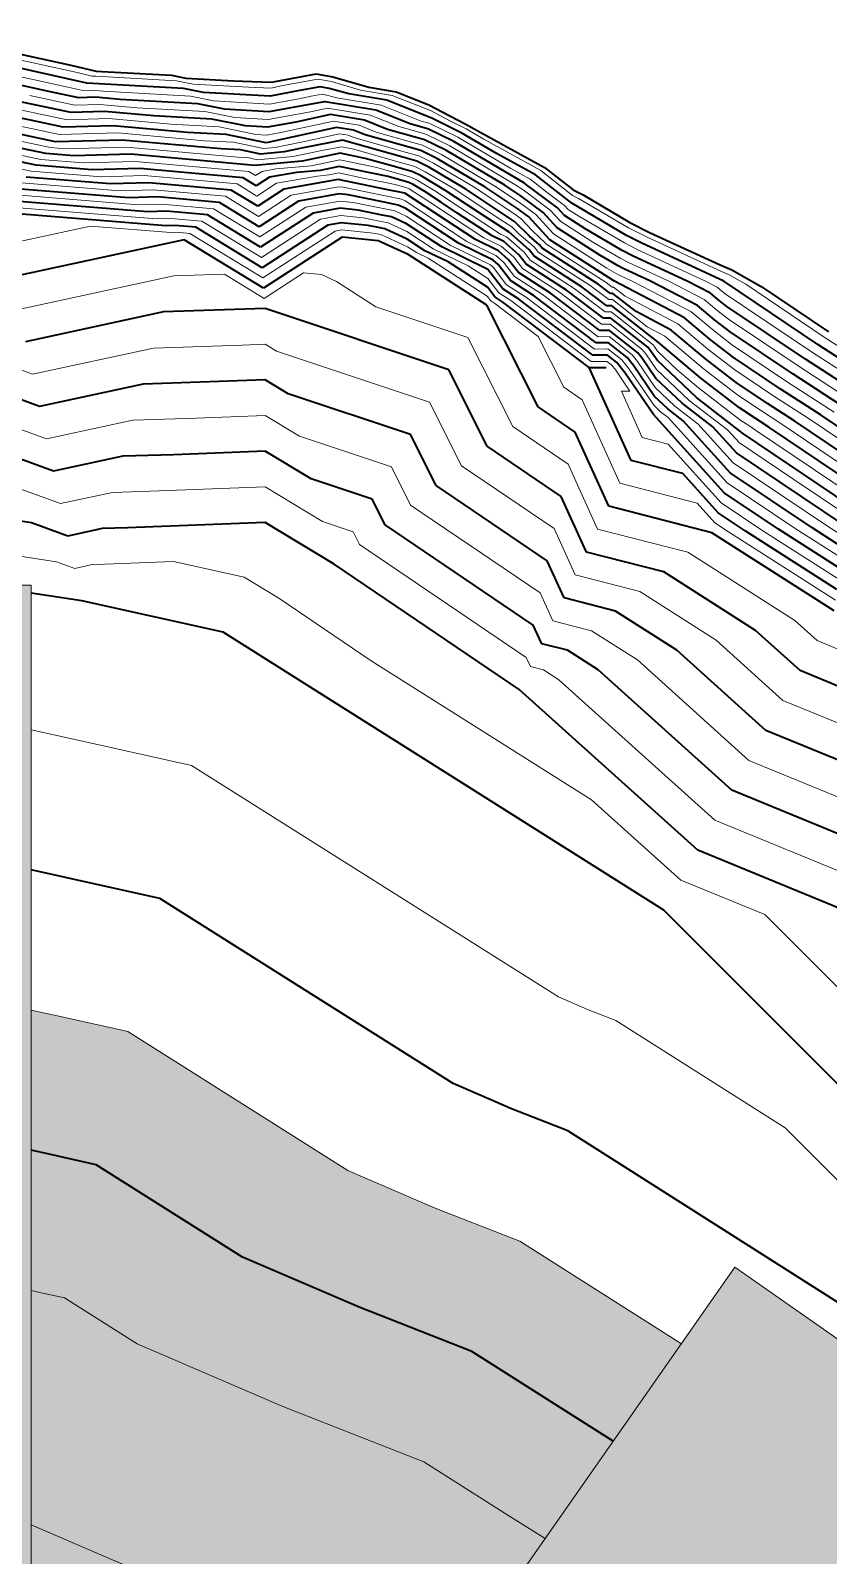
# Model space of a CAD drawing. Header units: millimetres. Extents: x -859836 to 307983, y -308065 to 649894.
# Drawn here: x -452570 to -383648, y 205358 to 337001 of the extents above; entities that cross this region are included whole.
import ezdxf

# ---------------------------------------------------------------- set-up
doc = ezdxf.new("R2010")
doc.units = ezdxf.units.MM
for name, color, linetype, lineweight in [('A-DETL-GENF', 92, 'Continuous', 9), ('A-DETL-MBND', 5, 'Continuous', 9), ('A-DETL-THIN', 151, 'Continuous', 9), ('C-TOPO', 7, 'Continuous', 9), ('C-TOPO-MAJR', 7, 'Continuous', 35), ('C-TOPO-MINR', 7, 'Continuous', 9)]:
    doc.layers.add(name, color=color, linetype=linetype, lineweight=lineweight)

msp = doc.modelspace()

# ---------------------------------------------------------------- hatches: boundary and pattern name
at = {"layer": 'A-DETL-GENF'}
for points in [[(-452510, 189128), (-452510, 289128), (-562378, 289128), (-562378, 271128), (-597518, 271128), (-597518, 189128), (-458398, 189128)], [(-246460, 57721), (-213192, 105232), (-391730, 230245), (-434174, 169628), (-315353, 86429), (-306176, 99535), (-275926, 78354)]]:
    msp.add_hatch(color=8, dxfattribs=at).paths.add_polyline_path(points)
at = {"layer": 'A-DETL-MBND', "transparency": 33554585}
h = msp.add_hatch(color=1, dxfattribs=at)
h.paths.add_polyline_path([(-759872, -147838), (-751409, -147225), (-749609, -147143), (-733854, -145290), (-730653, -145570), (-721745, -145172), (-720814, -144887), (-719370, -144842), (-700946, -141995), (-695529, -141498), (-691142, -140868), (-678862, -139709), (-676064, -138561), (-673339, -137902), (-666588, -136592), (-665513, -135889), (-664558, -135218), (-662197, -133772), (-661519, -132852), (-659949, -130928), (-651084, -125443), (-650822, -125228), (-650213, -124939), (-646382, -122722), (-642214, -121295), (-640352, -120839), (-632919, -116639), (-632407, -116545), (-631232, -115977), (-624031, -110102), (-618435, -105784), (-615716, -103869), (-610671, -99638), (-609303, -97431), (-608187, -95168), (-606545, -92038), (-605546, -89814), (-602862, -83094), (-597357, -72506), (-595184, -69076), (-591888, -62294), (-588957, -58521), (-588686, -57663), (-586782, -51788), (-586421, -50671), (-585891, -49261), (-584837, -42142), (-583168, -34750), (-583236, -29503), (-581474, -24626), (-579291, -20446), (-577288, -10529), (-577844, -8379), (-576716, -5129), (-576923, -622), (-576761, 3433), (-577514, 8400), (-584433, 17478), (-591451, 26894), (-592059, 27631), (-594253, 29365), (-596698, 31520), (-606682, 39522), (-614114, 48456), (-617877, 53657), (-619367, 54812), (-621388, 57245), (-626371, 64609), (-630225, 76139), (-631882, 80641), (-631321, 82021), (-631047, 88615), (-629216, 99080), (-628971, 99848), (-627656, 101469), (-625202, 104951), (-622310, 108328), (-621916, 108853), (-618287, 112790), (-616954, 119597), (-611965, 123985), (-607391, 123672), (-603528, 125761), (-599346, 128280), (-596175, 130112), (-593901, 131920), (-587341, 139484), (-579017, 149394), (-573792, 168423), (-559581, 167597), (-555765, 171191), (-554261, 171958), (-551262, 173126), (-545079, 176205), (-536568, 178750), (-529133, 181370), (-526344, 189128), (-597518, 189128), (-597518, 207194), (-600686, 199575), (-609478, 188948), (-615919, 179175), (-616544, 177848), (-622914, 167950), (-630994, 157392), (-633191, 154309), (-645163, 133248), (-651286, 125168), (-651764, 119294), (-657364, 118029), (-668886, 104497), (-672322, 98230), (-678809, 91777), (-686744, 84898), (-689449, 82017), (-695207, 77404), (-695380, 71893), (-694273, 69271), (-689492, 45636), (-683652, 33844), (-677737, 19772), (-662028, -2904), (-651984, -24980), (-650691, -30222), (-651908, -42347), (-653635, -63919), (-656698, -68818), (-662024, -76036), (-666896, -86650), (-667567, -88913), (-681751, -105555), (-682213, -106748), (-682594, -107406), (-685917, -108622), (-692036, -110612), (-701719, -112727), (-713390, -117126), (-713858, -117303), (-715899, -118114), (-726309, -122425), (-732752, -123814), (-746954, -124818), (-750353, -125277), (-753407, -127865), (-764669, -132928), (-770641, -133394), (-784358, -129387), (-766211, -147534), (-765162, -147452), (-761763, -147700)])
h.paths.add_polyline_path([(-165073, -63985), (-152433, -63128), (-147212, -62558), (-145468, -61769), (-136004, -54982), (-133768, -53767), (-129949, -51511), (-119584, -45141), (-108212, -38110), (-106147, -37513), (-103534, -36430), (-95440, -33679), (-85435, -28121), (-81217, -27620), (-70310, -23490), (-69569, -23057), (-66354, -22120), (-63531, -20738), (-60354, -18737), (-51173, -14112), (-47726, -11549), (-46080, -8030), (-42098, 1247), (-71582, -3952), (-102491, 171344), (-31433, 183873), (-10665, 66090), (-8344, 71188), (-5480, 80840), (-4976, 82926), (-4345, 84088), (-2338, 91567), (-1942, 95428), (-648, 97607), (-1071, 98220), (-2510, 100800), (-3468, 101999), (-4531, 105589), (-4872, 106391), (-4883, 106838), (-4266, 108209), (-3836, 109670), (-3397, 110774), (-3406, 111243), (-3028, 112006), (-3263, 112804), (-5003, 115819), (-4795, 118868), (-5263, 125250), (-6517, 126820), (-6835, 127207), (-7506, 127369), (-7948, 127596), (-9992, 128520), (-10488, 129121), (-11669, 131806), (-11797, 132101), (-12046, 133135), (-12559, 133970), (-14267, 135969), (-16205, 140122), (-18451, 143457), (-18982, 145256), (-19057, 146525), (-18964, 150253), (-18988, 154876), (-19576, 155921), (-19786, 160906), (-20496, 162914), (-20826, 165369), (-20799, 166915), (-20107, 172970), (-19517, 173820), (-19312, 174558), (-18670, 176101), (-17060, 179067), (-15517, 180705), (-13911, 185702), (-4262, 188301), (-1645, 188923), (-105, 188210), (8503, 183584), (10926, 183912), (12005, 184043), (13640, 184361), (15131, 185109), (17172, 186245), (21649, 186967), (26966, 189922), (27822, 190382), (28403, 191056), (32119, 193617), (35169, 195832), (37685, 197143), (44902, 200225), (45756, 200160), (48502, 199127), (50290, 198574), (51191, 198365), (51921, 198324), (52221, 198344), (54759, 197846), (56032, 196790), (56464, 196469), (57692, 196367), (59108, 196361), (60941, 197154), (66233, 199839), (70130, 201192), (73048, 200979), (76924, 206128), (82127, 208080), (85344, 208780), (86075, 208372), (88573, 207914), (89729, 206890), (91276, 205317), (93776, 203937), (94137, 202344), (94391, 199786), (122336, 197831), (121797, 189716), (125647, 199482), (126089, 201383), (126324, 204787), (126905, 208036), (127554, 210427), (128482, 214073), (128746, 220996), (128473, 222544), (126624, 223852), (126936, 229764), (121612, 232554), (119877, 233364), (114690, 236608), (111762, 238823), (110636, 246522), (110029, 247546), (108783, 253509), (107371, 255011), (105531, 255323), (97841, 258447), (94527, 260036), (90352, 264357), (89017, 265316), (86132, 267662), (83932, 268416), (81219, 269590), (78181, 270815), (77485, 271254), (76016, 271688), (70070, 272996), (65720, 273763), (60235, 273305), (58972, 273395), (52899, 270581), (50487, 269940), (48782, 269681), (44888, 271379), (44155, 271664), (36008, 276151), (32279, 278102), (30572, 279889), (26209, 282046), (25647, 282628), (25305, 282619), (16014, 287701), (12948, 288678), (12218, 290013), (5109, 293561), (1173, 293491), (996, 295848), (-846, 297677), (-3706, 301772), (-4254, 303671), (-5166, 310755), (-5514, 312595), (-5824, 313912), (-11263, 323566), (-11006, 329168), (-11128, 331667), (-19570, 300160), (-119951, 327057), (-119803, 323213), (-126677, 316885), (-131916, 309583), (-138039, 307127), (-139811, 306218), (-145009, 304770), (-152454, 299923), (-155529, 293631), (-156974, 291356), (-164244, 289138), (-169538, 285729), (-171473, 283227), (-175794, 279460), (-179077, 276921), (-181978, 270226), (-183799, 266060), (-186962, 261812), (-188195, 260364), (-189518, 257544), (-192219, 254304), (-192584, 253707), (-193666, 250905), (-195467, 243388), (-196196, 242827), (-194515, 241920), (-193117, 240272), (-191870, 238552), (-189445, 238099), (-187379, 238829), (-181196, 237496), (-175260, 234188), (-174712, 233864), (-173921, 232781), (-172965, 231563), (-172393, 230212), (-171401, 229395), (-170346, 228036), (-168731, 226171), (-166947, 224795), (-166149, 223746), (-163251, 221790), (-159390, 213002), (-157244, 207107), (-158125, 203750), (-158684, 200374), (-157805, 198095), (-156223, 195786), (-156238, 193540), (-155648, 190949), (-154491, 184489), (-154880, 182143), (-154447, 180199), (-153070, 178898), (-149834, 176505), (-139965, 171530), (-138126, 170600), (-129357, 164765), (-128806, 164582), (-125625, 162125), (-121962, 159155), (-118169, 147987), (-115529, 142356), (-110100, 136364), (-104170, 130983), (-102874, 130179), (-102493, 125049), (-102587, 124307), (-102565, 123298), (-101236, 116731), (-101075, 108354), (-100903, 103207), (-100752, 100763), (-102347, 94828), (-103663, 92538), (-105020, 75873), (-113779, 78871), (-115927, 80336), (-116767, 79773), (-118030, 78279), (-120019, 71407), (-121727, 70570), (-124911, 67739), (-132123, 62869), (-134503, 61669), (-142143, 63655), (-144511, 65162), (-146330, 66255), (-93930, -25754), (-156629, -61462), (-204703, 22951), (-203169, 15882), (-200858, 9097), (-201011, 7340), (-201672, 4283), (-201800, 3453), (-202205, -1962), (-203074, -4336), (-205085, -7779), (-205398, -8805), (-204303, -12916), (-199204, -23507), (-197559, -24806), (-188446, -36297), (-186232, -39786), (-180001, -45528), (-178692, -50309), (-178316, -54011), (-176500, -58311), (-174921, -60229), (-168457, -62865), (-166443, -63531)])
h.paths.add_polyline_path([(-36382, 9575), (-36325, 9655), (-34497, 11838), (-31400, 15158), (-30158, 17103), (-28972, 19503), (-28725, 20204), (-24454, 28194), (-23969, 29653), (-22045, 35862), (-19945, 43004), (-18884, 49386), (-18505, 51142), (-18308, 51427), (-16088, 53703), (-14034, 56286), (-13124, 58389), (-12183, 60477), (-11466, 63512), (-44854, 57625), (-36383, 9584)])
h.paths.add_polyline_path([(-209307, 23977), (-205832, 24933), (-214036, 39337), (-155029, 72942), (-156196, 75860), (-157267, 77483), (-160083, 79252), (-162327, 81007), (-168562, 82322), (-171974, 82266), (-174895, 81970), (-178745, 82443), (-179832, 82459), (-182806, 83026), (-187870, 82820), (-190987, 82764), (-196740, 84867), (-206215, 90085), (-217797, 93191), (-220523, 94762), (-239193, 68099), (-236586, 66371), (-231472, 54327), (-229323, 51595), (-228392, 47968), (-224245, 38986), (-223941, 37016), (-223700, 36083), (-223413, 35510), (-223235, 34196), (-219932, 30913), (-219720, 30002), (-218890, 29933), (-218583, 30355), (-217413, 29932), (-217322, 28983), (-216667, 27680), (-215596, 26462), (-211752, 24276), (-211629, 24261)])
h.paths.add_polyline_path([(-104493, 32511), (-108740, 34478), (-111033, 34745), (-118279, 38197), (-121109, 39560), (-122686, 40146), (-124886, 42576), (-127774, 45075), (-127284, 49019), (-127353, 51467), (-126249, 53628), (-124638, 56522), (-122874, 56919), (-121333, 61662), (-118149, 64493), (-116851, 64289), (-109895, 61749), (-101431, 62897), (-97222, 57624), (-96994, 51839), (-95461, 45135), (-95182, 39024), (-97809, 35660), (-102505, 32673), (-103546, 32588)])
h.paths.add_polyline_path([(113952, 54850), (115144, 57676), (119371, 59200), (123981, 58308), (134122, 70221), (135206, 75484), (130794, 79482), (129640, 81238), (129018, 81691), (127052, 82907), (123829, 87412), (118436, 89438), (114649, 87913), (114523, 86104), (79787, 88533), (80974, 86559), (82982, 83414), (85870, 80693), (86415, 79732), (87156, 79254), (93254, 77937), (101112, 77088), (101690, 76657), (110303, 71926), (111655, 70038), (112330, 66003), (112029, 63955), (112025, 61722), (110833, 58895), (111202, 55882), (113573, 54992)])
h.paths.add_polyline_path([(46473, 90893), (46450, 90966), (46450, 90942)])
h.paths.add_polyline_path([(114914, 91699), (116742, 96586), (117222, 99339), (116281, 100813), (115714, 103134), (115083, 94112)])
h.paths.add_polyline_path([(77815, 91772), (81254, 140961), (77947, 134003), (77391, 132850), (76263, 127858), (75504, 126378), (70686, 116776), (69491, 114040), (69325, 112455), (69905, 111212), (72496, 104740), (73767, 102718), (74214, 102059), (75304, 98529), (75680, 97769), (77652, 92229)])
h.paths.add_polyline_path([(-430559, 174792), (-396358, 223636), (-410299, 232491), (-417613, 235355), (-425156, 238606), (-444149, 250578), (-452510, 252436), (-452510, 191303), (-451929, 191053), (-450916, 184024), (-444554, 181215), (-442283, 180124), (-434174, 176436)])
h.paths.add_polyline_path([(-462933, 188895), (-462489, 189128), (-463513, 189128)])
h.paths.add_polyline_path([(20902, 189411), (-15527, 199172), (-17080, 193377), (-157146, 230908), (-144206, 279204), (-133097, 276228), (-125333, 305205), (85106, 248818), (77341, 219841), (66233, 222817), (60021, 199635), (26079, 208730), (21836, 192894)])
h.paths.add_polyline_path([(-305163, 308526), (-297168, 312758), (-330807, 321772), (-305961, 308938)])
h.paths.add_polyline_path([(-101365, 344853), (-99267, 352685), (-106132, 348019), (-107260, 346432), (-107015, 346367)])
h.paths.add_polyline_path([(-77617, 359195), (-72055, 379953), (-74944, 376393), (-78127, 372078), (-79002, 371144), (-83284, 366025), (-86114, 364172), (-90178, 362561), (-78095, 359323)])
h.paths.add_polyline_path([(-70949, 384081), (-49147, 465447), (10755, 449396), (10427, 451476), (10340, 452557), (9561, 454240), (5848, 461010), (3088, 465731), (3916, 466341), (3829, 466873), (4301, 472115), (5273, 480727), (5235, 481311), (1254, 490409), (398, 499801), (248, 500675), (1538, 508051), (2399, 515172), (5336, 526780), (6042, 528818), (11319, 535892), (14764, 542803), (21028, 556609), (22026, 559450), (25679, 567225), (23762, 595967), (26857, 602002), (42608, 602571), (44738, 607162), (48181, 613963), (49550, 615647), (53154, 622325), (47956, 649894), (47874, 649894), (42817, 647426), (40858, 646138), (35158, 640491), (29786, 634475), (27764, 633773), (23010, 631806), (12648, 627092), (6576, 623443), (5459, 622546), (3132, 622423), (937, 621697), (-3757, 621182), (-10336, 620725), (-17509, 618636), (-20466, 617651), (-26978, 615727), (-29360, 614862), (-36198, 612616), (23495, 596621), (-6839, 483415), (-62468, 498321), (-61154, 491830), (-59928, 489468), (-56843, 481884), (-56752, 481249), (-55996, 465839), (-55728, 464742), (-55062, 458604), (-54604, 453643), (-54849, 452204), (-55585, 448717), (-57347, 441004), (-59178, 436511), (-62836, 421846), (-64420, 417337), (-65373, 414138), (-67663, 409612), (-67833, 408961), (-68221, 406728), (-67446, 402371), (-67164, 401641), (-67454, 400728), (-68102, 398277), (-69211, 394395), (-69530, 393435), (-70271, 388744), (-70595, 386619)])
h.paths.add_polyline_path([(-72390, 518021), (-67541, 536118), (-118601, 549800), (-111350, 544573), (-102792, 541248), (-98322, 538930), (-89693, 534294), (-86179, 534292), (-80614, 527648), (-74938, 522052), (-72698, 518856)])
h.paths.add_polyline_path([(-136180, 559285), (-135118, 563249), (-136667, 559600)])
h.paths.add_polyline_path([(-54600, 584415), (-47886, 609472), (-50553, 609641), (-55313, 609698), (-62008, 606325), (-64948, 609251), (-80643, 608301), (-83770, 607896), (-87388, 606897), (-94432, 606828), (-97621, 607514), (-101540, 606576), (-111704, 601349), (-115028, 602044), (-116464, 600991), (-56960, 585047)])
h.paths.add_polyline_path([(-105893, 632098), (-77034, 642660), (-60117, 645580), (-52045, 639137), (-36907, 649894), (-98339, 649894), (-105228, 633665)])

# ---------------------------------------------------------------- linework, layer by layer
at = {"layer": 'A-DETL-THIN'}
for p, q in [((-452510, 289128), (-562378, 289128)), ((-452510, 189128), (-452510, 289128)), ((-391730, 230245), (-434174, 169628)), ((-213192, 105232), (-391730, 230245))]:
    msp.add_line(p, q, dxfattribs=at)
at = {"layer": 'C-TOPO', "lineweight": 35}
for p, q in [((-459174, 336231), (-449092, 333996)), ((-449092, 333996), (-446892, 333490)), ((-446892, 333490), (-446395, 333463)), ((-446395, 333463), (-440404, 333135)), ((-440404, 333135), (-439165, 332881)), ((-431436, 332602), (-427907, 333256)), ((-427907, 333256), (-426449, 332991)), ((-439165, 332881), (-435039, 332642)), ((-435039, 332642), (-431794, 332531)), ((-431794, 332531), (-431436, 332602)), ((-426449, 332991), (-423351, 332097)), ((-423351, 332097), (-420999, 331705)), ((-420999, 331705), (-418164, 330581)), ((-418164, 330581), (-415087, 328970)), ((-415087, 328970), (-414704, 328782)), ((-414704, 328782), (-414247, 328512)), ((-414247, 328512), (-408175, 325181)), ((-408175, 325181), (-405702, 323244)), ((-405702, 323244), (-404842, 322807)), ((-404842, 322807), (-400795, 320434)), ((-400795, 320434), (-399097, 319563)), ((-399097, 319563), (-393018, 316761)), ((-393018, 316761), (-391993, 316327)), ((-391993, 316327), (-389468, 314904)), ((-389468, 314904), (-383640, 310978))]:
    msp.add_line(p, q, dxfattribs=at)
at = {"layer": 'C-TOPO-MAJR'}
for p, q in [((-447716, 332462), (-459463, 335066)), ((-450993, 331743), (-459803, 333695)), ((-448391, 331198), (-450993, 331743)), ((-439357, 332005), (-447716, 332462)), ((-437629, 331651), (-439357, 332005)), ((-429483, 331794), (-431872, 331318)), ((-427565, 332150), (-429483, 331794)), ((-426773, 332006), (-427565, 332150)), ((-425089, 331520), (-426773, 332006)), ((-449065, 329933), (-454269, 331023)), ((-446951, 331233), (-448391, 331198)), ((-444813, 331042), (-446951, 331233)), ((-438125, 330676), (-444813, 331042)), ((-435821, 330204), (-438125, 330676)), ((-431872, 331318), (-437629, 331651)), ((-427215, 330839), (-431983, 329982)), ((-427186, 330844), (-427215, 330839)), ((-427164, 330848), (-427186, 330844)), ((-427154, 330847), (-427164, 330848)), ((-427134, 330841), (-427154, 330847)), ((-422758, 330111), (-427134, 330841)), ((-421807, 330973), (-425089, 331520)), ((-417852, 329405), (-421807, 330973)), ((-450414, 327403), (-460823, 329584)), ((-449740, 328668), (-457546, 330304)), ((-446187, 330004), (-449065, 329933)), ((-441909, 329621), (-446187, 330004)), ((-436894, 329347), (-441909, 329621)), ((-434014, 328757), (-436894, 329347)), ((-431983, 329982), (-435821, 330204)), ((-426647, 329740), (-429667, 329082)), ((-423709, 329250), (-426647, 329740)), ((-421731, 328466), (-423709, 329250)), ((-419791, 328935), (-422758, 330111)), ((-415303, 328152), (-417852, 329405)), ((-451252, 326387), (-459926, 328204)), ((-445422, 328775), (-449740, 328668)), ((-439006, 328200), (-445422, 328775)), ((-435662, 328017), (-439006, 328200)), ((-432206, 327310), (-435662, 328017)), ((-432095, 328646), (-434014, 328757)), ((-426129, 328634), (-432206, 327310)), ((-429667, 329082), (-432095, 328646)), ((-424659, 328389), (-426129, 328634)), ((-423671, 327997), (-424659, 328389)), ((-419772, 326900), (-423671, 327997)), ((-419132, 327735), (-421731, 328466)), ((-418492, 328570), (-419791, 328935)), ((-418192, 328484), (-418492, 328570)), ((-416007, 327410), (-418192, 328484)), ((-412257, 326352), (-415303, 328152)), ((-452090, 325370), (-459029, 326825)), ((-444657, 327546), (-450414, 327403)), ((-436102, 326780), (-444657, 327546)), ((-434430, 326688), (-436102, 326780)), ((-432703, 326335), (-434430, 326688)), ((-430651, 326516), (-432703, 326335)), ((-429016, 326859), (-430651, 326516)), ((-425610, 327527), (-429016, 326859)), ((-420412, 326066), (-425610, 327527)), ((-418871, 326642), (-419772, 326900)), ((-418531, 327563), (-419132, 327735)), ((-417415, 325926), (-418871, 326642)), ((-416711, 326668), (-418531, 327563)), ((-411594, 323644), (-416711, 326668)), ((-409916, 323810), (-416007, 327410)), ((-447239, 324986), (-452090, 325370)), ((-448827, 326194), (-451252, 326387)), ((-443892, 326317), (-448827, 326194)), ((-433199, 325359), (-443892, 326317)), ((-429096, 325722), (-433199, 325359)), ((-425826, 326407), (-429096, 325722)), ((-425905, 325270), (-427540, 324927)), ((-421692, 324396), (-425905, 325270)), ((-423651, 325962), (-425826, 326407)), ((-421052, 325231), (-423651, 325962)), ((-419551, 324800), (-421052, 325231)), ((-419211, 325721), (-420412, 326066)), ((-418119, 325184), (-419211, 325721)), ((-415049, 323369), (-418119, 325184)), ((-413321, 323507), (-417415, 325926)), ((-408957, 324541), (-412257, 326352)), ((-445652, 323777), (-452929, 324354)), ((-443127, 325088), (-447239, 324986)), ((-442362, 323859), (-445652, 323777)), ((-434216, 324290), (-443127, 325088)), ((-435233, 323220), (-442362, 323859)), ((-433073, 323592), (-434216, 324290)), ((-431939, 324327), (-433073, 323592)), ((-429592, 324746), (-431939, 324327)), ((-425985, 324133), (-430679, 323296)), ((-427540, 324927), (-429592, 324746)), ((-421865, 323288), (-425985, 324133)), ((-419891, 323879), (-421692, 324396)), ((-419526, 323700), (-419891, 323879)), ((-418822, 324442), (-419551, 324800)), ((-416776, 323232), (-418822, 324442)), ((-405816, 322082), (-408957, 324541)), ((-444065, 322568), (-453767, 323338)), ((-441597, 322630), (-444065, 322568)), ((-436251, 322151), (-441597, 322630)), ((-432946, 321826), (-435233, 323220)), ((-430679, 323296), (-432946, 321826)), ((-425899, 322892), (-429419, 322264)), ((-425128, 322814), (-425899, 322892)), ((-422037, 322181), (-425128, 322814)), ((-420230, 322957), (-421865, 323288)), ((-414149, 318949), (-420230, 322957)), ((-418503, 323095), (-419526, 323700)), ((-417080, 322146), (-418503, 323095)), ((-413929, 321334), (-416776, 323232)), ((-410778, 320522), (-415049, 323369)), ((-410480, 321612), (-413321, 323507)), ((-410182, 322702), (-411594, 323644)), ((-408297, 321302), (-410182, 322702)), ((-409876, 323789), (-409916, 323810)), ((-409839, 323759), (-409876, 323789)), ((-407056, 321692), (-409839, 323759)), ((-440890, 320151), (-455443, 321305)), ((-442477, 321360), (-454605, 322322)), ((-440832, 321401), (-442477, 321360)), ((-437268, 321081), (-440832, 321401)), ((-432820, 320059), (-436251, 322151)), ((-429419, 322264), (-432820, 320059)), ((-428159, 321233), (-432694, 318292)), ((-425812, 321651), (-428159, 321233)), ((-424270, 321495), (-425812, 321651)), ((-422210, 321073), (-424270, 321495)), ((-420812, 321933), (-422037, 322181)), ((-420163, 321637), (-420812, 321933)), ((-415602, 318630), (-420163, 321637)), ((-415736, 321271), (-417080, 322146)), ((-412696, 319267), (-415736, 321271)), ((-411242, 319585), (-413929, 321334)), ((-409538, 320912), (-410480, 321612)), ((-407079, 319978), (-408297, 321302)), ((-406447, 321030), (-407056, 321692)), ((-401100, 319318), (-405816, 322082)), ((-440067, 320172), (-440890, 320151)), ((-438285, 320012), (-440067, 320172)), ((-432568, 316526), (-438285, 320012)), ((-432694, 318292), (-437268, 321081)), ((-426899, 320201), (-432568, 316526)), ((-425726, 320410), (-426899, 320201)), ((-423413, 320176), (-425726, 320410)), ((-422383, 319965), (-423413, 320176)), ((-421974, 319883), (-422383, 319965)), ((-421393, 320908), (-422210, 321073)), ((-420096, 320317), (-421393, 320908)), ((-417055, 318312), (-420096, 320317)), ((-409476, 319255), (-410778, 320522)), ((-407710, 318925), (-409538, 320912)), ((-403389, 317612), (-407079, 319978)), ((-404602, 319847), (-406447, 321030)), ((-439302, 318943), (-454226, 315717)), ((-432441, 314759), (-439302, 318943)), ((-425639, 319169), (-432441, 314759)), ((-422556, 318858), (-425639, 319169)), ((-419961, 317676), (-422556, 318858)), ((-420028, 318996), (-421974, 319883)), ((-418508, 317994), (-420028, 318996)), ((-412605, 317168), (-415602, 318630)), ((-412151, 317974), (-414149, 318949)), ((-411696, 318780), (-412696, 319267)), ((-410384, 317644), (-411696, 318780)), ((-409493, 318071), (-411242, 319585)), ((-408602, 318498), (-409476, 319255)), ((-402176, 315377), (-407710, 318925)), ((-401459, 318004), (-404602, 319847)), ((-399777, 318639), (-401100, 319318)), ((-392695, 315374), (-399777, 318639)), ((-413150, 313300), (-419961, 317676)), ((-416510, 317019), (-418508, 317994)), ((-413059, 316363), (-417055, 318312)), ((-411276, 317217), (-412151, 317974)), ((-409750, 316816), (-410384, 317644)), ((-409070, 317519), (-409493, 318071)), ((-404920, 314857), (-409070, 317519)), ((-408390, 318222), (-408602, 318498)), ((-403548, 315117), (-408390, 318222)), ((-401817, 316690), (-403389, 317612)), ((-400576, 317551), (-401459, 318004)), ((-395855, 315375), (-400576, 317551)), ((-413104, 314831), (-416510, 317019)), ((-411790, 314706), (-413059, 316363)), ((-412167, 316790), (-412605, 317168)), ((-411110, 315409), (-412167, 316790)), ((-410430, 316113), (-411276, 317217)), ((-407663, 314338), (-410430, 316113)), ((-406291, 314598), (-409750, 316816)), ((-401376, 316464), (-401817, 316690)), ((-399016, 315376), (-401376, 316464)), ((-412470, 314003), (-413104, 314831)), ((-410407, 313819), (-411790, 314706)), ((-409035, 314079), (-411110, 315409)), ((-402786, 313239), (-404920, 314857)), ((-402481, 314308), (-403548, 315117)), ((-396092, 312202), (-402176, 315377)), ((-394960, 313259), (-399016, 315376)), ((-393827, 314317), (-395855, 315375)), ((-384563, 309896), (-392695, 315374)), ((-411778, 313559), (-412470, 314003)), ((-404310, 307897), (-411778, 313559)), ((-404005, 308965), (-410407, 313819)), ((-403701, 310034), (-409035, 314079)), ((-403396, 311102), (-407663, 314338)), ((-403091, 312171), (-406291, 314598)), ((-402271, 314310), (-402481, 314308)), ((-400267, 312732), (-402271, 314310)), ((-393089, 313696), (-393827, 314317)), ((-392425, 313187), (-393089, 313696)), ((-441070, 312709), (-453008, 310129)), ((-432315, 312992), (-441070, 312709)), ((-416451, 307711), (-432315, 312992)), ((-408719, 304506), (-413150, 313300)), ((-402460, 312176), (-403091, 312171)), ((-402365, 313243), (-402786, 313239)), ((-399253, 309652), (-402460, 312176)), ((-398358, 310088), (-402365, 313243)), ((-397225, 311145), (-400267, 312732)), ((-393877, 310341), (-396092, 312202)), ((-393483, 312019), (-394960, 313259)), ((-392156, 311001), (-393483, 312019)), ((-385648, 308622), (-392425, 313187)), ((-402554, 311109), (-403396, 311102)), ((-400149, 309216), (-402554, 311109)), ((-394272, 308663), (-397225, 311145)), ((-386734, 307349), (-392156, 311001)), ((-402648, 310043), (-403701, 310034)), ((-401045, 308780), (-402648, 310043)), ((-399071, 309421), (-399253, 309652)), ((-398460, 308529), (-399071, 309421)), ((-394666, 306986), (-398358, 310088)), ((-391886, 308814), (-393877, 310341)), ((-380165, 307049), (-384563, 309896)), ((-402743, 308976), (-404005, 308965)), ((-401941, 308345), (-402743, 308976)), ((-401213, 307422), (-401941, 308345)), ((-400499, 308089), (-401045, 308780)), ((-398666, 305412), (-400499, 308089)), ((-399785, 308755), (-400149, 309216)), ((-398563, 306971), (-399785, 308755)), ((-395060, 305308), (-398460, 308529)), ((-391617, 306628), (-394272, 308663)), ((-387820, 306075), (-391886, 308814)), ((-379785, 304827), (-385648, 308622)), ((-451791, 304541), (-461212, 307979)), ((-432311, 306841), (-436271, 306688)), ((-430328, 305643), (-432311, 306841)), ((-413128, 301115), (-416451, 307711)), ((-404310, 307897), (-402837, 307909)), ((-400700, 299896), (-404310, 307897)), ((-398769, 303853), (-401213, 307422)), ((-396297, 304823), (-398563, 306971)), ((-391347, 304441), (-394666, 306986)), ((-382018, 304296), (-386734, 307349)), ((-442837, 306476), (-451791, 304541)), ((-436271, 306688), (-442837, 306476)), ((-419752, 302121), (-430328, 305643)), ((-397533, 304338), (-398666, 305412)), ((-388906, 304802), (-391617, 306628)), ((-384283, 303786), (-387820, 306075)), ((-405518, 302340), (-408719, 304506)), ((-396206, 303320), (-397533, 304338)), ((-393642, 302788), (-396297, 304823)), ((-391078, 302255), (-395060, 305308)), ((-389992, 303528), (-391347, 304441)), ((-386548, 303275), (-388906, 304802)), ((-392661, 297092), (-398769, 303853)), ((-392133, 298813), (-396206, 303320)), ((-391606, 300534), (-393642, 302788)), ((-388813, 302765), (-389992, 303528)), ((-380998, 299533), (-386548, 303275)), ((-380590, 301296), (-384283, 303786)), ((-417537, 297725), (-419752, 302121)), ((-402630, 295939), (-405518, 302340)), ((-381812, 296007), (-391078, 302255)), ((-381405, 297770), (-388813, 302765)), ((-450574, 298952), (-456854, 301244)), ((-444604, 300243), (-450574, 298952)), ((-440227, 300384), (-444604, 300243)), ((-432308, 300690), (-440227, 300384)), ((-428341, 298293), (-432308, 300690)), ((-406727, 296783), (-413128, 301115)), ((-382219, 294244), (-391606, 300534)), ((-396243, 298752), (-400700, 299896)), ((-452497, 294510), (-476952, 298178)), ((-423053, 296532), (-428341, 298293)), ((-407935, 291225), (-417537, 297725)), ((-393189, 295371), (-396243, 298752)), ((-385093, 294096), (-392133, 298813)), ((-421945, 294334), (-423053, 296532)), ((-404560, 291982), (-406727, 296783)), ((-387968, 293947), (-392661, 297092)), ((-393716, 293651), (-402630, 295939)), ((-390842, 293799), (-393189, 295371)), ((-449356, 293364), (-452497, 294510)), ((-446372, 294009), (-449356, 293364)), ((-444183, 294080), (-446372, 294009)), ((-432304, 294539), (-444183, 294080)), ((-426354, 290943), (-432304, 294539)), ((-409143, 285668), (-421945, 294334)), ((-383171, 286918), (-393716, 293651)), ((-382933, 288749), (-390842, 293799)), ((-382695, 290581), (-387968, 293947)), ((-382457, 292413), (-385093, 294096)), ((-410351, 280111), (-426354, 290943)), ((-406490, 288025), (-407935, 291225)), ((-397875, 290266), (-404560, 291982)), ((-389966, 285216), (-397875, 290266)), ((-448139, 287776), (-452510, 288431)), ((-435915, 285056), (-448139, 287776)), ((-402034, 286881), (-406490, 288025)), ((-408421, 284068), (-409143, 285668)), ((-396761, 283514), (-402034, 286881)), ((-397868, 261073), (-435915, 285056)), ((-386110, 281749), (-389966, 285216)), ((-406192, 283496), (-408421, 284068)), ((-403556, 281813), (-406192, 283496)), ((-389050, 276580), (-396761, 283514)), ((-391989, 271411), (-403556, 281813)), ((-382491, 280263), (-386110, 281749)), ((-394929, 266242), (-410351, 280111)), ((-381811, 273608), (-389050, 276580)), ((-381131, 266954), (-391989, 271411)), ((-380450, 260299), (-394929, 266242)), ((-449547, 263883), (-452510, 264539)), ((-441404, 262071), (-449547, 263883)), ((-416060, 246095), (-441404, 262071)), ((-378688, 241876), (-397868, 261073)), ((-411031, 243928), (-416060, 246095)), ((-406155, 242018), (-411031, 243928)), ((-376926, 223453), (-406155, 242018)), ((-450955, 239990), (-452510, 240334)), ((-446893, 239086), (-450955, 239990)), ((-434252, 231117), (-446893, 239086)), ((-424194, 226783), (-434252, 231117)), ((-414442, 222963), (-424194, 226783)), ((-402251, 215220), (-414442, 222963))]:
    msp.add_line(p, q, dxfattribs=at)
at = {"layer": 'C-TOPO-MINR'}
for p, q in [((-448526, 333365), (-459293, 335751)), ((-449355, 332103), (-459633, 334381)), ((-447232, 333067), (-448526, 333365)), ((-446939, 333051), (-447232, 333067)), ((-448054, 331830), (-449355, 332103)), ((-447334, 331848), (-448054, 331830)), ((-446265, 331752), (-447334, 331848)), ((-439973, 332669), (-446939, 333051)), ((-438741, 331340), (-446265, 331752)), ((-438533, 332375), (-439973, 332669)), ((-433735, 332097), (-438533, 332375)), ((-431826, 332031), (-433735, 332097)), ((-430632, 332270), (-431826, 332031)), ((-427766, 332801), (-430632, 332270)), ((-426582, 332585), (-427766, 332801)), ((-424067, 331859), (-426582, 332585)), ((-421332, 331403), (-424067, 331859)), ((-449402, 329300), (-455908, 330663)), ((-448728, 330565), (-452631, 331383)), ((-446569, 330619), (-448728, 330565)), ((-443361, 330331), (-446569, 330619)), ((-436725, 330928), (-438741, 331340)), ((-431928, 330650), (-436725, 330928)), ((-429543, 331078), (-431928, 330650)), ((-428335, 331319), (-429543, 331078)), ((-427365, 331499), (-428335, 331319)), ((-426964, 331426), (-427365, 331499)), ((-426112, 331180), (-426964, 331426)), ((-422282, 330542), (-426112, 331180)), ((-418822, 329170), (-422282, 330542)), ((-418036, 330097), (-421332, 331403)), ((-450077, 328035), (-459184, 329944)), ((-445804, 329390), (-449402, 329300)), ((-440458, 328911), (-445804, 329390)), ((-437509, 330011), (-443361, 330331)), ((-434918, 329481), (-437509, 330011)), ((-432039, 329314), (-434918, 329481)), ((-428398, 329968), (-432039, 329314)), ((-426388, 329187), (-430937, 328196)), ((-426906, 330293), (-428398, 329968)), ((-423233, 329681), (-426906, 330293)), ((-424184, 328819), (-426388, 329187)), ((-420761, 328701), (-423233, 329681)), ((-418172, 328987), (-418822, 329170)), ((-416225, 329149), (-418036, 330097)), ((-414951, 328523), (-416225, 329149)), ((-450833, 326895), (-460374, 328894)), ((-445039, 328161), (-450077, 328035)), ((-437554, 327490), (-445039, 328161)), ((-436278, 328682), (-440458, 328911)), ((-433110, 328034), (-436278, 328682)), ((-432151, 327978), (-433110, 328034)), ((-430937, 328196), (-432151, 327978)), ((-425869, 328080), (-428908, 327419)), ((-425135, 327958), (-425869, 328080)), ((-424640, 327762), (-425135, 327958)), ((-422701, 328231), (-424184, 328819)), ((-419452, 327318), (-422701, 328231)), ((-418812, 328153), (-420761, 328701)), ((-418362, 328023), (-418812, 328153)), ((-416359, 327039), (-418362, 328023)), ((-418022, 328944), (-418172, 328987)), ((-415655, 327781), (-418022, 328944)), ((-413428, 327623), (-414951, 328523)), ((-451671, 325879), (-459478, 327514)), ((-449620, 326799), (-450833, 326895)), ((-444274, 326932), (-449620, 326799)), ((-434651, 326069), (-444274, 326932)), ((-435046, 327353), (-437554, 327490)), ((-432455, 326823), (-435046, 327353)), ((-431429, 326913), (-432455, 326823)), ((-430611, 327085), (-431429, 326913)), ((-428908, 327419), (-430611, 327085)), ((-427421, 326633), (-429873, 326119)), ((-425718, 326967), (-427421, 326633)), ((-424631, 326744), (-425718, 326967)), ((-420092, 326483), (-424640, 327762)), ((-420732, 325648), (-424631, 326744)), ((-419041, 326181), (-420092, 326483)), ((-418701, 327102), (-419452, 327318)), ((-417063, 326297), (-418701, 327102)), ((-410730, 323713), (-416359, 327039)), ((-411086, 325081), (-415655, 327781)), ((-408497, 324917), (-413428, 327623)), ((-452509, 324862), (-458581, 326135)), ((-448033, 325590), (-451671, 325879)), ((-443509, 325702), (-448033, 325590)), ((-433707, 324824), (-443509, 325702)), ((-433815, 326024), (-434651, 326069)), ((-432951, 325847), (-433815, 326024)), ((-429873, 326119), (-432951, 325847)), ((-428318, 325325), (-431395, 325053)), ((-425866, 325839), (-428318, 325325)), ((-423759, 325402), (-425866, 325839)), ((-422671, 325179), (-423759, 325402)), ((-421372, 324814), (-422671, 325179)), ((-419381, 325260), (-420732, 325648)), ((-418470, 324813), (-419381, 325260)), ((-417767, 325555), (-419041, 326181)), ((-414185, 323438), (-417767, 325555)), ((-412458, 323575), (-417063, 326297)), ((-444858, 323173), (-453348, 323846)), ((-446446, 324381), (-452509, 324862)), ((-442744, 324473), (-446446, 324381)), ((-434725, 323755), (-442744, 324473)), ((-433136, 324476), (-433707, 324824)), ((-432569, 324843), (-433136, 324476)), ((-431395, 325053), (-432569, 324843)), ((-427788, 324440), (-431309, 323812)), ((-426763, 324530), (-427788, 324440)), ((-425945, 324702), (-426763, 324530)), ((-423838, 324265), (-425945, 324702)), ((-421778, 323842), (-423838, 324265)), ((-420961, 323677), (-421778, 323842)), ((-419721, 324339), (-421372, 324814)), ((-419174, 324071), (-419721, 324339)), ((-417639, 323163), (-419174, 324071)), ((-415912, 323301), (-418470, 324813)), ((-409417, 324165), (-411086, 325081)), ((-407827, 322921), (-409417, 324165)), ((-405749, 322766), (-408497, 324917)), ((-443271, 321964), (-454186, 322830)), ((-441980, 323244), (-444858, 323173)), ((-435742, 322686), (-441980, 323244)), ((-432883, 320942), (-435742, 322686)), ((-433009, 322709), (-434725, 323755)), ((-431309, 323812), (-433009, 322709)), ((-430049, 322780), (-432883, 320942)), ((-425942, 323513), (-430049, 322780)), ((-425556, 323474), (-425942, 323513)), ((-421951, 322735), (-425556, 323474)), ((-420521, 322445), (-421951, 322735)), ((-420061, 323418), (-420961, 323677)), ((-419878, 323328), (-420061, 323418)), ((-419367, 323026), (-419878, 323328)), ((-418655, 322552), (-419367, 323026)), ((-417983, 322114), (-418655, 322552)), ((-415504, 321740), (-417639, 323163)), ((-412354, 320928), (-415912, 323301)), ((-410629, 321067), (-414185, 323438)), ((-410331, 322157), (-412458, 323575)), ((-410033, 323247), (-410730, 323713)), ((-407677, 321497), (-410033, 323247)), ((-406436, 321887), (-407827, 322921)), ((-405243, 322508), (-405749, 322766)), ((-441683, 320756), (-455024, 321814)), ((-441215, 322015), (-443271, 321964)), ((-436759, 321616), (-441215, 322015)), ((-432757, 319176), (-436759, 321616)), ((-428789, 321748), (-432757, 319176)), ((-425855, 322272), (-428789, 321748)), ((-424699, 322155), (-425855, 322272)), ((-422124, 321627), (-424699, 322155)), ((-421102, 321420), (-422124, 321627)), ((-420129, 320977), (-421102, 321420)), ((-420197, 322297), (-420521, 322445)), ((-414875, 318789), (-420197, 322297)), ((-413422, 319108), (-417983, 322114)), ((-413489, 320428), (-415504, 321740)), ((-408917, 321107), (-410331, 322157)), ((-406763, 320504), (-407677, 321497)), ((-406131, 321556), (-406436, 321887)), ((-405209, 320964), (-406131, 321556)), ((-400920, 319974), (-405243, 322508)), ((-447373, 320124), (-454834, 318511)), ((-440096, 319547), (-447373, 320124)), ((-440450, 320786), (-441683, 320756)), ((-437776, 320547), (-440450, 320786)), ((-432631, 317409), (-437776, 320547)), ((-427529, 320717), (-432631, 317409)), ((-425769, 321031), (-427529, 320717)), ((-423842, 320836), (-425769, 321031)), ((-422296, 320519), (-423842, 320836)), ((-421684, 320395), (-422296, 320519)), ((-420062, 319656), (-421684, 320395)), ((-416328, 318471), (-420129, 320977)), ((-411969, 319426), (-413489, 320428)), ((-411010, 320053), (-412354, 320928)), ((-410359, 319420), (-411010, 320053)), ((-410158, 320717), (-410629, 321067)), ((-409244, 319724), (-410158, 320717)), ((-407395, 319451), (-408917, 321107)), ((-403996, 318729), (-406763, 320504)), ((-401279, 318661), (-405209, 320964)), ((-399377, 319183), (-400920, 319974)), ((-439685, 319557), (-440096, 319547)), ((-438794, 319477), (-439685, 319557)), ((-432504, 315642), (-438794, 319477)), ((-426269, 319685), (-432504, 315642)), ((-425682, 319790), (-426269, 319685)), ((-422984, 319517), (-425682, 319790)), ((-422469, 319412), (-422984, 319517)), ((-422265, 319370), (-422469, 319412)), ((-419995, 318336), (-422265, 319370)), ((-417781, 318153), (-420062, 319656)), ((-412378, 317571), (-414875, 318789)), ((-411923, 318377), (-413422, 319108)), ((-411469, 319182), (-411969, 319426)), ((-409939, 317858), (-411469, 319182)), ((-409047, 318285), (-410359, 319420)), ((-408593, 319090), (-409244, 319724)), ((-408156, 318712), (-408593, 319090)), ((-408050, 318574), (-408156, 318712)), ((-402783, 316494), (-407395, 319451)), ((-401638, 317347), (-403996, 318729)), ((-400176, 318095), (-401279, 318661)), ((-392885, 316190), (-399377, 319183)), ((-419234, 317835), (-419995, 318336)), ((-418235, 317347), (-419234, 317835)), ((-413127, 314066), (-418235, 317347)), ((-414784, 316691), (-417781, 318153)), ((-412832, 316765), (-416328, 318471)), ((-411721, 317003), (-412378, 317571)), ((-410830, 317430), (-411923, 318377)), ((-410090, 316464), (-410830, 317430)), ((-409410, 317167), (-409939, 317858)), ((-408730, 317871), (-409047, 318285)), ((-404234, 314987), (-408730, 317871)), ((-402862, 315247), (-408050, 318574)), ((-400976, 317008), (-401638, 317347)), ((-394275, 315374), (-400176, 318095)), ((-435809, 315967), (-440186, 315826)), ((-432378, 313876), (-435809, 315967)), ((-428977, 316081), (-432378, 313876)), ((-427435, 315925), (-428977, 316081)), ((-413081, 315597), (-414784, 316691)), ((-412613, 316576), (-412832, 316765)), ((-411450, 315058), (-412613, 316576)), ((-410770, 315761), (-411721, 317003)), ((-406977, 314468), (-410090, 316464)), ((-405606, 314728), (-409410, 317167)), ((-401997, 316033), (-402783, 316494)), ((-401776, 315920), (-401997, 316033)), ((-397436, 315375), (-400976, 317008)), ((-392282, 315934), (-392885, 316190)), ((-440186, 315826), (-453617, 312923)), ((-426138, 315334), (-427435, 315925)), ((-422733, 313146), (-426138, 315334)), ((-412130, 314355), (-413081, 315597)), ((-409721, 313949), (-411450, 315058)), ((-408349, 314208), (-410770, 315761)), ((-402938, 312705), (-405606, 314728)), ((-402634, 313774), (-404234, 314987)), ((-402329, 314842), (-402862, 315247)), ((-402223, 314843), (-402329, 314842)), ((-401222, 314054), (-402223, 314843)), ((-400596, 315376), (-401776, 315920)), ((-395526, 312731), (-400596, 315376)), ((-394394, 313788), (-397436, 315375)), ((-393261, 314845), (-394275, 315374)), ((-392892, 314535), (-393261, 314845)), ((-390797, 315098), (-392282, 315934)), ((-384020, 310532), (-390797, 315098)), ((-412810, 313651), (-413127, 314066)), ((-412464, 313430), (-412810, 313651)), ((-408730, 310598), (-412464, 313430)), ((-411093, 313689), (-412130, 314355)), ((-404158, 308431), (-411093, 313689)), ((-403853, 309500), (-409721, 313949)), ((-403548, 310568), (-408349, 314208)), ((-403243, 311637), (-406977, 314468)), ((-402318, 313776), (-402634, 313774)), ((-399312, 311410), (-402318, 313776)), ((-396659, 311674), (-401222, 314054)), ((-393286, 312857), (-394394, 313788)), ((-392560, 314281), (-392892, 314535)), ((-385105, 309259), (-392560, 314281)), ((-414801, 310505), (-422733, 313146)), ((-402412, 312710), (-402938, 312705)), ((-398805, 309870), (-402412, 312710)), ((-393680, 311180), (-395526, 312731)), ((-392291, 312094), (-393286, 312857)), ((-386191, 307985), (-392291, 312094)), ((-452400, 307335), (-463391, 311346)), ((-402507, 311643), (-403243, 311637)), ((-399701, 309434), (-402507, 311643)), ((-397791, 310616), (-399312, 311410)), ((-394075, 309502), (-396659, 311674)), ((-392021, 309908), (-393680, 311180)), ((-441953, 309593), (-452400, 307335)), ((-434293, 309840), (-441953, 309593)), ((-432313, 309917), (-434293, 309840)), ((-431322, 309317), (-432313, 309917)), ((-410923, 302811), (-414801, 310505)), ((-406515, 306202), (-408730, 310598)), ((-402696, 309509), (-403853, 309500)), ((-402601, 310576), (-403548, 310568)), ((-401493, 308563), (-402696, 309509)), ((-400597, 308998), (-402601, 310576)), ((-399428, 309088), (-399701, 309434)), ((-398714, 309755), (-398805, 309870)), ((-398409, 309308), (-398714, 309755)), ((-394469, 307824), (-397791, 310616)), ((-391752, 307721), (-394075, 309502)), ((-387277, 306712), (-392021, 309908)), ((-380355, 308160), (-384020, 310532)), ((-418102, 304916), (-431322, 309317)), ((-402790, 308442), (-404158, 308431)), ((-402389, 308127), (-402790, 308442)), ((-402025, 307666), (-402389, 308127)), ((-400856, 307755), (-401493, 308563)), ((-400142, 308422), (-400597, 308998)), ((-398615, 306191), (-400142, 308422)), ((-398512, 307750), (-399428, 309088)), ((-396709, 307698), (-398409, 309308)), ((-379975, 305938), (-385105, 309259)), ((-400803, 305881), (-402025, 307666)), ((-398718, 304633), (-400856, 307755)), ((-395678, 305066), (-398512, 307750)), ((-394863, 306147), (-396709, 307698)), ((-391482, 305535), (-394469, 307824)), ((-388363, 305438), (-391752, 307721)), ((-380886, 304551), (-386191, 307985)), ((-404914, 305118), (-406515, 306202)), ((-401540, 305875), (-400803, 305881)), ((-399734, 301875), (-401540, 305875)), ((-396915, 304581), (-398615, 306191)), ((-391213, 303348), (-394863, 306147)), ((-389449, 304165), (-391482, 305535)), ((-385416, 303530), (-388363, 305438)), ((-383151, 304041), (-387277, 306712)), ((-451182, 301747), (-459033, 304611)), ((-415332, 299420), (-418102, 304916)), ((-401665, 297918), (-404914, 305118)), ((-398151, 304096), (-398718, 304633)), ((-397487, 303587), (-398151, 304096)), ((-394924, 303054), (-396915, 304581)), ((-392360, 302521), (-395678, 305066)), ((-387681, 303020), (-389449, 304165)), ((-443721, 303359), (-451182, 301747)), ((-438249, 303536), (-443721, 303359)), ((-432310, 303765), (-438249, 303536)), ((-429335, 301968), (-432310, 303765)), ((-406122, 299561), (-410923, 302811)), ((-392397, 297953), (-397487, 303587)), ((-391869, 299673), (-394924, 303054)), ((-390535, 302891), (-391213, 303348)), ((-389946, 302510), (-390535, 302891)), ((-381201, 298651), (-387681, 303020)), ((-380794, 300414), (-385416, 303530)), ((-421403, 299327), (-429335, 301968)), ((-397506, 301303), (-399734, 301875)), ((-391342, 301394), (-392360, 302521)), ((-381608, 296889), (-389946, 302510)), ((-392925, 296232), (-397506, 301303)), ((-386649, 298250), (-391342, 301394)), ((-419741, 296029), (-421403, 299327)), ((-407331, 294004), (-415332, 299420)), ((-403595, 293961), (-406122, 299561)), ((-383656, 294170), (-391869, 299673)), ((-449965, 296158), (-454676, 297877)), ((-432306, 297614), (-442205, 297232)), ((-427348, 294618), (-432306, 297614)), ((-394979, 296201), (-401665, 297918)), ((-386531, 294022), (-392397, 297953)), ((-382016, 295126), (-386649, 298250)), ((-445488, 297126), (-449965, 296158)), ((-442205, 297232), (-445488, 297126)), ((-393452, 294511), (-394979, 296201)), ((-389405, 293873), (-392925, 296232)), ((-450318, 291143), (-478849, 295422)), ((-408539, 288447), (-419741, 296029)), ((-424704, 293738), (-427348, 294618)), ((-424150, 292638), (-424704, 293738)), ((-405525, 290004), (-407331, 294004)), ((-395796, 291958), (-403595, 293961)), ((-392279, 293725), (-393452, 294511)), ((-383052, 287833), (-392279, 293725)), ((-382814, 289665), (-389405, 293873)), ((-382576, 291497), (-386531, 294022)), ((-382338, 293329), (-383656, 294170)), ((-409747, 282890), (-424150, 292638)), ((-448748, 290570), (-450318, 291143)), ((-440222, 291157), (-446161, 290928)), ((-434109, 289797), (-440222, 291157)), ((-386568, 286067), (-395796, 291958)), ((-447255, 290893), (-448748, 290570)), ((-446161, 290928), (-447255, 290893)), ((-431134, 287999), (-434109, 289797)), ((-399954, 288573), (-405525, 290004)), ((-407456, 286047), (-408539, 288447)), ((-393363, 284365), (-399954, 288573)), ((-423133, 282584), (-431134, 287999)), ((-404113, 285188), (-407456, 286047)), ((-384640, 284333), (-386568, 286067)), ((-400158, 282664), (-404113, 285188)), ((-387580, 279164), (-393363, 284365)), ((-382831, 283590), (-384640, 284333)), ((-404110, 270592), (-423133, 282584)), ((-409386, 282090), (-409747, 282890)), ((-408272, 281804), (-409386, 282090)), ((-406953, 280962), (-408272, 281804)), ((-390520, 273995), (-400158, 282664)), ((-393459, 268826), (-406953, 280962)), ((-382151, 276936), (-387580, 279164)), ((-448843, 275829), (-452510, 276641)), ((-438659, 273563), (-448843, 275829)), ((-381471, 270281), (-390520, 273995)), ((-406964, 253584), (-438659, 273563)), ((-396399, 263657), (-404110, 270592)), ((-380790, 263626), (-393459, 268826)), ((-389159, 260686), (-396399, 263657)), ((-379569, 251088), (-389159, 260686)), ((-404450, 252500), (-406964, 253584)), ((-450251, 251936), (-452510, 252436)), ((-444149, 250578), (-450251, 251936)), ((-402012, 251545), (-404450, 252500)), ((-387397, 242263), (-402012, 251545)), ((-425156, 238606), (-444149, 250578)), ((-377807, 232665), (-387397, 242263)), ((-417613, 235355), (-425156, 238606)), ((-410299, 232491), (-417613, 235355)), ((-396358, 223636), (-410299, 232491)), ((-451659, 228043), (-452510, 228232)), ((-449638, 227593), (-451659, 228043)), ((-443348, 223628), (-449638, 227593)), ((-430776, 218210), (-443348, 223628)), ((-418586, 213436), (-430776, 218210)), ((-411331, 208828), (-418586, 213436)), ((-452510, 208006), (-442141, 203538)), ((-408131, 206822), (-411331, 208828))]:
    msp.add_line(p, q, dxfattribs=at)

doc.saveas('drawing.dxf')
